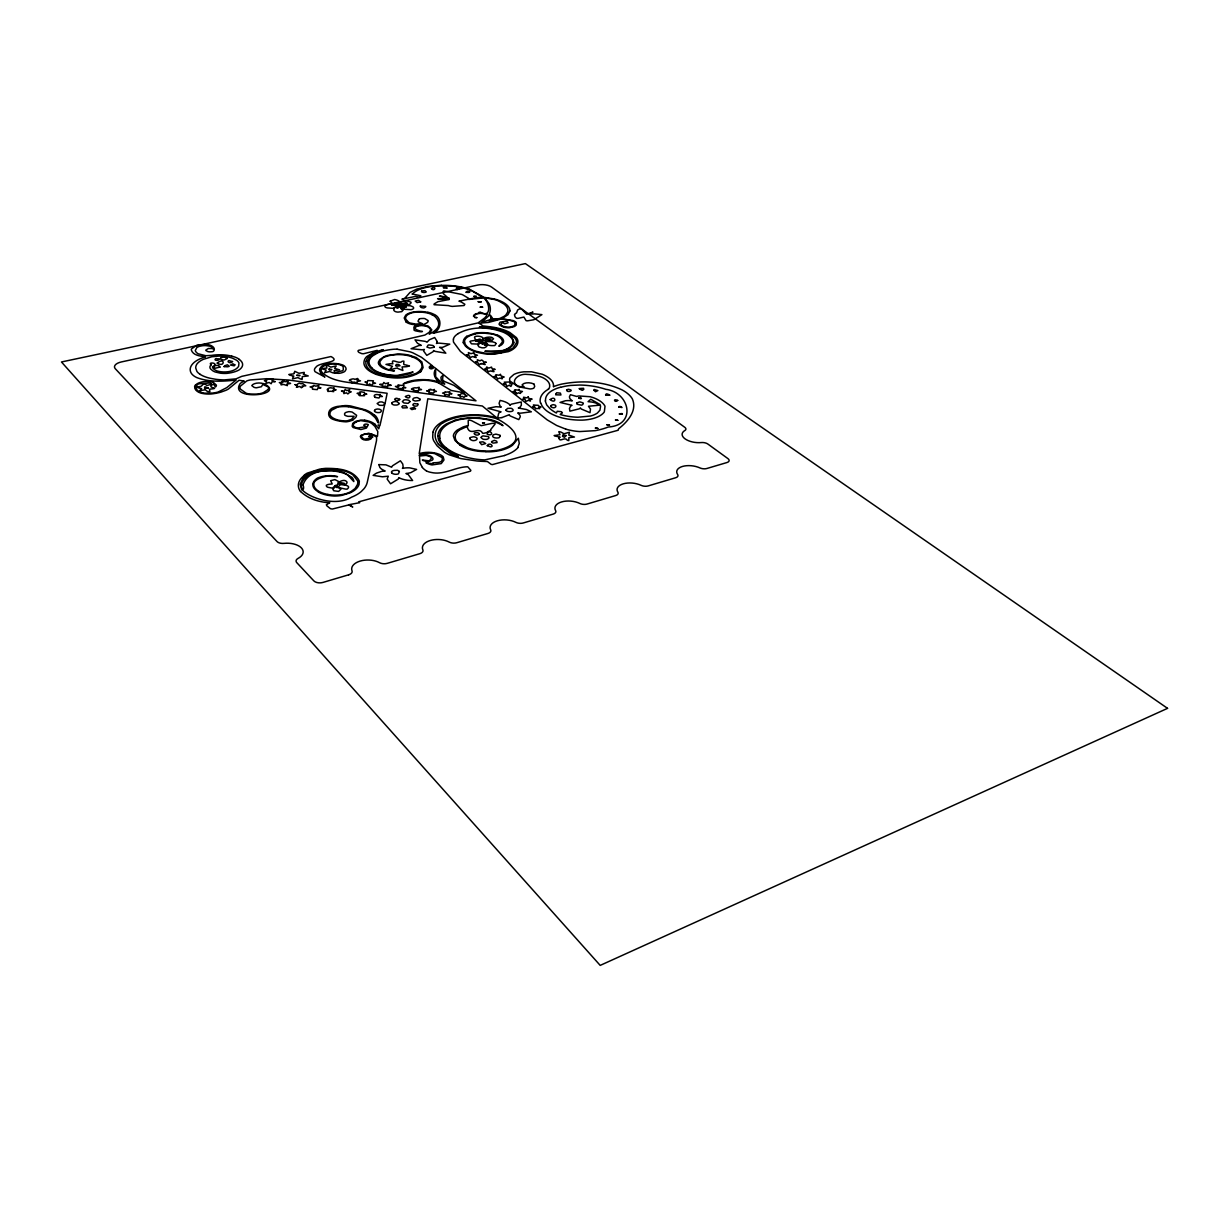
<?xml version="1.0" encoding="UTF-8"?>
<svg xmlns="http://www.w3.org/2000/svg" width="1229" height="1229" viewBox="0 0 1229 1229"><rect width="100%" height="100%" fill="white"/><g stroke="black" fill="none" stroke-linecap="round" stroke-linejoin="round"><path stroke-width="1.5" d="M329.418 413.574L331.369 410.363L337.499 407.198M509.943 310.968L507.946 314.747L501.647 318.833L513.031 320.539A9.479 4.179 3.6 0 1 514.997 321.491A7.558 3.318 3.7 0 1 516.272 322.612L516.257 324.948A11.153 4.901 3.6 0 1 513.968 326.684L509.513 327.728A7.435 3.272 3.6 0 1 506.824 327.682L506.118 327.605A7.128 3.134 3.6 0 1 503.537 327.114L499.942 325.27A11.184 4.916 3.7 0 1 499.02 324.103L500.095 322.136L505.795 321.322A5.346 2.35 3.6 0 1 507.377 321.491L508.115 322.843L504.827 323.765A3.011 1.321 3.6 0 1 503.829 323.411L502.861 322.444L500.771 324.348A2.75 1.214 3.6 0 0 501.063 324.902L501.509 325.301A5.607 2.473 3.6 0 0 503.306 326.315L505.81 326.914A8.157 3.579 3.6 0 0 511.279 326.822L513.676 325.992A6.606 2.904 3.7 0 0 514.751 325.362L514.966 321.921L509.083 320.093A19.464 8.603 3.6 0 0 500.387 319.248L488.543 322.413L478.788 323.242L481.66 324.763A5.392 2.381 3.2 0 1 482.106 325.808L491.277 326.914A34.934 15.685 3.3 0 1 509.881 332.521L516.334 337.545A28.282 12.674 3.4 0 1 517.793 340.387A33.813 15.147 3.3 0 1 510.941 350.511A34.427 15.409 3.3 0 1 508.253 351.663L493.259 354.244A22.706 10.216 3.3 0 1 485.394 353.937L479.172 352.815A27.545 12.367 3.4 0 1 465.468 346.132L463.256 342.676M513.968 342.768C511.218 328.512 490.817 328.481 479.356 327.098A31.232 14.011 3.3 0 1 506.64 332.091M432.915 432.239L432.716 437.478A54.122 26.685 3.3 0 0 433.637 440.643L437.017 445.774L444.099 451.949A34.197 16.96 3 0 0 449.307 454.838L460.829 458.586L476.99 460.998A78.564 38.207 3.2 0 0 481.507 461.305L487.437 461.536L491.047 464.285A3.426 1.721 3.4 0 0 492.522 464.577L618.172 430.242A16.899 8.204 5.8 0 1 618.832 428.614C627.42 421.824 637.467 410.809 632.397 398.979A40.342 19.096 5 0 0 622.258 389.992C603.577 381.159 581.732 380.176 561.668 384.109A43.076 20.432 4.9 0 0 553.603 386.659M393.741 309.124L393.726 309.938A6.729 2.919 2.1 0 0 395.185 311.505L395.953 311.782A4.394 1.92 2.1 0 0 398.058 312.105L401.791 311.628L404.172 308.863L401.637 309.57L399.763 306.39A15.992 6.913 2.3 0 0 402.436 308.448C405.048 309.017 401.822 305.238 400.316 306.467A2.135 0.922 2.1 0 1 399.625 306.282L397.966 306.328A9.525 4.148 2.1 0 0 393.756 309.124M368.009 360.604L369.56 357.685A34.781 15.992 2 0 1 374.108 353.783L383.417 349.681A32.338 14.856 1.9 0 0 366.196 361.188M507.638 312.151L505.841 314.947A24.396 10.585 3.3 0 1 503.89 316.467L499.435 318.634L492.276 319.125A13.627 5.961 3.2 0 0 492.368 317.942L490.417 315.377A8.511 3.718 3.3 0 0 489.019 314.67A63.232 27.376 2.5 0 0 489.157 303.778L484.748 297.833L494.242 299.461A23.95 10.37 3.3 0 1 498.744 301.028L503.905 303.978A28.605 12.398 3.2 0 1 507.623 312.151M212.525 366.78C220.36 362.57 206.533 361.864 211.327 364.767M517.824 447.402L519.268 443.469L518.346 438.231L512.539 445.236A33.291 16.392 3.2 0 1 497.991 450.935A31.017 15.286 3.2 0 1 489.419 451.811L485.931 451.765M268.168 389.47L263.221 392.742A16.469 7.681 -0.4 0 1 256.999 394.125L249.349 394.002A11.215 5.239 -0.4 0 1 245.954 393.111L240.454 389.132A13.534 6.314 -0.4 0 1 240.223 386.29L246.814 380.898A18.174 8.48 -0.4 0 1 250.255 379.945L267.031 378.686L266.908 380.099L265.479 380.299A3.503 1.628 -0.2 0 0 264.389 380.683L266.509 381.558L265.956 383.356L269.166 382.449L271.194 383.755L271.993 381.896L275.296 381.666L271.916 380.452L273.314 379.331L267.83 378.762L288.6 380.053L387.135 393.28L385.092 403.511L382.434 402.067A2.719 1.306 1.5 0 0 381.405 401.929L380.268 401.96A1.905 0.906 1.5 0 0 379.392 402.083L377.119 403.527L379.392 405.309L382.91 405.37L384.846 404.064L379.915 425.68L378.01 425.05L379.408 426.355L378.762 428.813L374.937 424.128M458.939 430.242L467.481 426.34A16.653 8.142 3.2 0 0 467.512 427.846C470.338 436.372 479.126 426.11 482.567 433.222A2.12 1.045 3.2 0 0 483.642 433.315L487.56 432.424L487.16 434.221C493.536 436.679 492.752 430.58 487.452 431.932L490.955 430.181A7.389 3.626 3.5 0 1 490.939 429.259L494.995 424.189A8.127 3.948 3.3 0 0 495.072 423.498A11 5.377 3.4 0 0 492.138 423.36L481.2 425.68L471.49 420.61A9.371 4.563 2.9 0 0 469.048 420.103A4.977 2.427 3 0 0 468.203 420.625L468.295 425.618A22.368 11.03 3.1 0 0 463.195 426.939L457.326 430.012A29.235 14.441 3.2 0 0 453.854 433.96A21.077 10.385 3 0 0 453.378 436.095L454.899 440.351L459.83 444.944M352.892 419.888L355.688 417.476A17.283 8.326 0.8 0 0 356.579 415.279L352.231 412.114A5.438 2.627 1 0 0 350.511 411.776L350.096 411.715A3.764 1.813 1 0 0 348.468 411.7L346.04 412.36A6.176 2.98 1 0 0 344.596 413.558L344.627 414.895A3.564 1.721 0.9 0 0 345.503 415.556L346.209 415.832A5.792 2.796 1 0 0 348.022 416.354L354.106 416.278L351.494 419.35L347.239 420.825A15.163 7.313 0.9 0 1 329.71 413.574M458.233 333.535C472.013 325.915 489.28 326.853 503.613 332.352A29.435 13.196 3.3 0 1 511.832 338.559L512.263 339.25A27.545 12.351 3.3 0 1 512.846 340.648M419.304 319.002L418.06 320.969A9.648 4.24 2.5 0 0 418.444 321.921L422.254 323.596L415.725 324.072L409.795 322.966A5.684 2.504 2.3 0 1 408.612 322.275L405.8 319.248A16.146 7.082 2.4 0 1 407.629 314.732L410.686 313.18A12.244 5.362 2.3 0 1 414.204 312.366L416.523 312.151A17.913 7.866 2.4 0 1 422.53 312.258A15.071 6.606 2.4 0 1 432.04 314.67M466.713 336.347L474.947 333.243A21.185 9.509 3.3 0 1 497.438 335.271M504.627 455.544L484.764 459.892A40.757 20.14 3.2 0 1 474.486 458.939L468.556 457.787A46.948 23.136 3.2 0 1 446.388 448.001M454.991 420.257L446.511 423.928A41.648 20.555 3.1 0 0 437.847 435.942M412.867 372.064L397.704 375.367A15.839 7.313 1.9 0 1 392.85 375.306A25.087 11.522 1.9 0 1 372.11 368.316M501.97 417.568L509.313 414.68A8.649 4.163 3.8 0 0 510.143 415.924L518.792 419.611L520.282 416.785A14.287 6.898 3.6 0 0 519.744 414.956L517.747 412.898A10.877 5.208 3.8 0 0 520.481 413.19L531.358 411.807L526.442 409.518L518.3 407.997A8.234 3.933 3.7 0 0 520.005 407.122L521.342 405.278L521.28 401.991L511.479 404.141A10.754 5.146 3.8 0 0 510.112 405.186M327.098 475.746L323.181 476.314A21.047 10.831 0.3 0 0 318.465 477.682L317.42 478.112A20.232 10.4 0.4 0 0 318.695 492.015M441.411 285.251L427.753 286.449L416.8 289.076L410.025 292.41L404.787 298.294L401.929 299.215L415.479 296.389L419.596 297.203L420.84 295.743L412.114 293.992M397.09 349.205L410.071 351.832A37.423 17.221 1.8 0 1 412.898 352.846L421.547 357.332L432.547 365.873C426.202 365.366 430.196 371.726 434.267 367.271L476.007 400.823L367.917 385.368L369.56 383.94L371.957 385.46L372.602 383.817L375.552 383.202L372.664 382.296L373.462 380.806L367.778 380.544L367.241 382.096L364.982 381.958L367.256 383.325L366.703 385.322C352.016 381.82 334.826 383.264 322.628 373.017A18.527 8.557 1 0 1 321.122 368.485M348.253 406.691L361.357 409.318A29.573 14.349 0.9 0 1 370.405 413.436L374.753 417.245A39.62 19.265 0.7 0 1 376.842 420.579C380.652 428.107 377.841 415.663 373.923 414.849M205.166 356.809C200.25 356.057 192.892 355.504 191.278 349.819A11.522 5.162 -0.9 0 1 191.478 348.944L196.778 345.272L206.057 344.35A9.433 4.209 -0.9 0 1 210.62 345.38A12.444 5.577 -0.9 0 1 214.092 350.388L213.447 351.248A3.334 1.49 -0.8 0 1 212.171 351.709L209.79 351.863A5.484 2.458 -0.8 0 1 207.839 351.586L205.919 350.557A2.796 1.26 -0.8 0 1 205.873 350.05L208.346 348.498L212.049 348.544A7.497 3.364 -0.9 0 1 213.37 348.852L210.758 346.517A7.958 3.564 -0.9 0 0 209.329 346.071L205.965 345.626A10.124 4.532 -0.9 0 0 202.416 345.748L199.958 346.209A7.82 3.503 -0.9 0 0 197.9 346.977A7.958 3.564 -0.9 0 0 196.809 347.577L195.288 350.526A12.828 5.746 -0.9 0 0 196.056 352.016L196.748 352.692A8.634 3.871 -0.9 0 0 198.084 353.768L205.842 355.719L211.496 355.396A24.887 11.338 -0.8 0 1 231.651 356.118M492.875 334.088L483.658 333.09A22.767 10.231 3.3 0 0 474.717 333.919M231.697 356.087L235.246 357.193A20.248 9.217 -0.8 0 1 239.471 359.467M263.682 383.571C288.216 395.323 228.056 401.407 240.208 383.54A20.156 9.417 -0.4 0 1 244.248 381.082L239.04 380.253L228.486 388.963A25.486 11.783 -1.1 0 1 225.952 390.3L220.959 392.112A31.708 14.625 -1.1 0 1 211.618 393.941A15.823 7.359 -1.1 0 1 203.323 393.618C199.574 393.172 194.059 390.807 194.643 386.275A11.276 5.239 -1.2 0 1 195.534 384.907M565.693 429.09L556.66 425.48L547.182 419.872L460.46 351.479L453.578 342.23A30.863 13.857 3.3 0 1 453.516 339.081M375.567 374.184C390.115 379.039 407.613 380.299 420.963 371.573L418.92 371.342A19.556 9.018 2 0 1 416.001 373.432L405.969 376.535A34.581 15.854 1.8 0 1 402.067 377.088A28.759 13.227 1.9 0 1 376.351 373.309M469.57 289.368L484.057 297.326L494.381 298.97A27.96 12.136 3.3 0 1 509.881 310.968M497.269 418.859C517.993 430.058 525.182 442.886 499.327 449.875A19.679 9.74 3.3 0 1 495.318 450.49A31.708 15.608 3.2 0 1 467.419 447.832L458.11 442.839M213.354 382.373L216.365 385.123A7.174 3.318 -1.1 0 1 216.027 386.382L215.444 387.012L213.585 384.093C204.275 388.364 222.956 387.842 209.483 389.194L209.929 391.605L207.547 391.513L205.32 389.823L199.789 390.561L201.633 388.61A20.785 9.586 -1 0 1 196.394 387.135A13.181 6.145 -1.2 0 1 200.65 386.49C202.77 385.706 203.307 381.789 206.918 385.491L211.695 384.216L210.927 383.632A5.3 2.458 -1.1 0 0 209.207 383.002L198.53 383.847A13.411 6.237 -1.1 0 0 201.018 392.312M431.978 314.701C436.787 316.575 440.95 323.35 437.386 327.974A54.829 24.042 1.9 0 1 433.054 332.03L429.259 334.257L431.794 329.787L428.23 326.084A11.983 5.315 2.4 0 0 414.926 326.223M426.417 470.891L426.985 471.168A11.829 6.007 2.3 0 0 431.364 472.474C444.053 475.408 455.636 466.743 467.727 466.79L470.845 470.308A3.871 1.966 2.9 0 1 470.292 471.229L358.668 501.847L359.698 502.676L349.021 504.704L352.769 506.993L348.698 504.935L332.506 509.006A4.624 2.427 0.3 0 1 330.386 508.652L326.868 505.841A16.883 8.833 0.5 0 1 326.376 504.689L329.802 502.769C319.294 502.246 308.387 498.974 300.675 491.539M506.763 332.03L514.705 337.806A24.396 10.938 3.4 0 1 516.441 342.86L512.723 348.421L500.142 353.076A17.667 7.958 3.4 0 1 497.745 353.307A26.377 11.829 3.4 0 1 485.255 353.23L476.099 351.279A24.288 10.907 3.3 0 1 468.725 347.838L467.942 347.254A21.461 9.648 3.3 0 1 464.7 342.184M438.845 383.11L451.289 390.484L464.408 392.819L453.839 385.338L444.56 381.512A8.68 4.04 2.7 0 1 443.577 380.729A7.42 3.457 2.7 0 1 442.532 379.776L443.008 375.506L442.256 375.966A9.678 4.517 2.7 0 0 440.934 377.487L441.257 380.237L444.775 384.016A8.495 3.964 2.7 0 1 441.718 383.125L435.619 376.735L435.65 369.253A31.416 14.594 3 0 0 434.329 374.799L434.743 376.427A36.855 17.114 3 0 0 438.861 381.958L434.421 380.79A27.96 13.227 2.3 0 0 411.654 380.76L407.506 381.881A23.028 10.877 2.2 0 0 403.25 383.894L413.62 381.113L422.822 380.268A21.799 10.293 2.3 0 1 438.891 383.079M392.22 473.303L392.619 473.564A4.24 2.166 1.6 0 0 398.38 473.872L399.348 471.644M354.152 426.647L355.181 427.231A6.498 3.165 1.1 0 0 357.639 427.984L366.411 426.678L363.676 425.219L364.844 424.251A3.38 1.644 1.2 0 1 366.319 424.113L367.701 424.343A1.813 0.876 1.2 0 1 368.331 424.712L366.396 428.107L360.896 429.551L353.261 427.569A8.618 4.209 1.1 0 1 352.17 426.14L352.677 423.606A12.121 5.915 1.2 0 1 356.149 421.209L360.834 420.149A8.618 4.194 1.1 0 1 364.675 420.272M446.357 448.001L444.268 446.173A40.234 19.864 3.1 0 1 439.552 438.277M438.338 444.422L450.275 453.455A32.922 16.315 3 0 0 458.233 456.451L445.543 448.831A44.613 22.014 3.2 0 1 438 435.942M422.361 467.466L419.857 462.749L419.519 456.005L426.217 455.391L430.841 456.942A3.795 1.905 2.2 0 1 431.533 457.802L430.089 460.138A11 5.53 2.1 0 1 428.86 460.844L422.361 459.969A4.455 2.243 2.2 0 0 423.083 460.522L427.892 461.766L432.27 460.138A5.208 2.627 2.2 0 0 432.854 459.554A7.051 3.549 2.2 0 0 431.825 456.958L431.348 456.558A8.849 4.455 2.1 0 0 429.413 455.575L427.846 455.099A7.282 3.672 2.1 0 0 424.374 454.715L419.135 455.375A9.801 4.931 2.2 0 1 421.409 454.069L429.612 452.994A15.547 7.85 2.2 0 1 434.912 453.701L442.087 457.603A7.512 3.779 2.3 0 1 442.286 458.816C442.793 464.915 430.012 461.198 432.977 463.886L425.925 462.703A12.736 6.422 2.3 0 0 432.009 464.931L441.242 463.61L443.976 459.953L443.239 456.927A13.411 6.76 2.2 0 0 439.475 454.392L436.572 453.378A17.006 8.572 2.2 0 0 422.991 452.733L421.393 453.055A14.471 7.297 2.2 0 0 419.197 453.716L427.8 398.795L482.352 406L496.624 417.722A44.413 21.892 3.1 0 0 468.479 414.926A46.763 23.074 3.1 0 0 438.2 424.573A41.755 20.57 3 0 0 432.977 432.239M406.077 321.921L404.203 317.988L405.754 315.085A16.945 7.435 2.4 0 1 427.784 312.396M533.893 383.863L534.707 386.367L533.924 387.98A4.547 2.135 4 0 1 532.725 388.548L532.065 388.717A8.05 3.764 4 0 1 530.052 388.963L518.023 386.674L509.927 381.021A16.315 7.604 3.9 0 1 509.989 377.887L513.876 374.446A21.799 10.17 4 0 1 523.846 371.819L531.496 371.803L542.281 374.261A28.359 13.258 3.9 0 1 553.373 386.643M378.501 363.538L378.424 363.154A15.055 6.913 1.9 0 1 378.471 361.987L379.792 359.621L383.571 357.024A17.805 8.173 1.9 0 1 387.212 355.488L397.689 354.013A24.411 11.23 1.9 0 1 408.904 355.089L416.232 357.516L421.87 361.91L423.099 367.548L420.963 371.465L420.026 370.298A23.505 10.815 1.9 0 0 411.884 356.794M545.184 400.9L546.705 404.925L550.131 408.781A40.434 19.142 4.9 0 0 556.353 412.99L557.244 411.285L561.008 411.638A1.613 0.768 4.5 0 1 561.684 411.961C564.403 413.374 558.012 414.403 560.992 414.741A33.69 15.962 4.7 0 0 577.876 417.23L590.473 416.032A22.352 10.646 4.8 0 0 595.865 413.958A19.357 9.217 4.8 0 0 597.432 413.005L599.936 410.209L600.551 406.43A30.187 14.379 4.7 0 0 600.013 404.495L590.796 399.256L588.077 401.653L591.21 401.975A15.009 7.159 5 0 1 596.111 403.143L599.061 405.217L588.461 406.261L590.488 409.042L590.012 412.667L581.332 409.042A8.019 3.81 5 0 1 580.411 407.828A10.339 4.916 4.7 0 1 579.151 408.858L569.887 411.162L569.457 408.381L570.609 406.2A8.757 4.179 4.8 0 1 572.038 405.324L560.04 402.421L565.432 400.746A12.981 6.191 4.7 0 1 571.408 400.777L572.268 400.884L570.21 398.995A13.15 6.206 4.8 0 1 569.503 396.568L570.456 394.724L576.647 396.445A9.709 4.593 4.8 0 1 579.013 395.953L590.12 396.721A23.305 11.092 4.8 0 1 597.601 399.563L599.644 400.746A27.299 13.012 4.8 0 1 605.006 406.231L604.33 411.915A30.049 14.302 4.7 0 1 582.193 420.134A40.373 19.126 4.7 0 1 561.96 417.891A35.318 16.776 4.7 0 1 540.944 403.143M392.22 473.303A4.133 2.105 1.6 0 1 391.513 471.875L391.698 471.521A4.148 2.12 1.6 0 1 393.833 470.492L394.448 470.4A4.148 2.12 1.6 0 1 396.214 470.4M396.936 470.215A4.133 2.105 1.6 0 1 399.41 471.414M461.121 416.692A40.065 19.725 3.1 0 1 497.253 418.874M442.901 422.884A48.269 23.843 3.2 0 1 461.013 416.585M438.645 444.376A48.208 23.766 3.2 0 1 442.717 422.807M455.007 420.272A39.251 19.357 3.1 0 1 478.895 417.921L490.294 419.581A31.785 15.624 3.1 0 1 494.811 420.886L498.406 422.469A21.984 10.769 3.2 0 1 502.999 425.68C489.695 417.906 473.518 416.723 458.663 419.811A40.004 19.741 3.1 0 0 440.028 438.261M518.085 447.464A39.405 19.449 3.2 0 1 504.504 455.452M485.885 451.596A28.559 14.087 3.2 0 1 459.707 444.99M457.971 442.87A26.132 12.905 3.2 0 1 459.17 430.319M510.25 405.155A15.962 7.651 3.4 0 0 500.095 400.424L499.082 403.296L499.973 405.862A10.984 5.239 3.7 0 0 501.294 407.076L495.994 406.722L487.944 408.274L501.079 411.853A8.296 4.01 3.6 0 0 498.744 413.052L497.591 418.044A20.463 9.817 3.4 0 0 501.97 417.568M352.877 419.872A12.244 5.915 0.9 0 1 346.056 421.839A24.365 11.706 1 0 1 332.982 419.335C326.653 417.199 327.605 409.641 333.336 407.629A21.738 10.493 0.9 0 1 337.253 406.461L344.98 405.57A17.298 8.326 0.9 0 1 350.741 405.985L365.597 409.902A30.833 14.978 0.9 0 1 373.985 414.834M337.468 407.168A20.248 9.771 0.9 0 1 348.237 406.722M378.593 363.538A17.421 8.004 1.9 0 0 388.656 370.098A14.702 6.76 1.9 0 0 394.448 370.866L389.316 369.868L397.428 367.947A6.329 2.919 2 0 0 398.042 368.577L402.866 370.497L402.052 366.933L405.954 366.734A12.536 5.746 2 0 0 409.457 365.981C402.697 363.538 403.604 366.365 403.911 361.126A6.114 2.811 2 0 0 402.129 361.28C399.225 364.982 390.207 356.902 392.881 363.83A8.618 3.979 1.8 0 0 390.161 363.753L385.967 364.414L392.45 366.303L389.485 369.821A14.195 6.529 1.9 0 1 386.659 369.007L381.482 365.827A19.034 8.741 1.9 0 1 379.976 361.464L382.803 357.946A14.057 6.452 1.9 0 1 385.768 356.61A21.538 9.909 1.9 0 1 412.022 356.717M441.472 285.405A37.961 16.346 2.8 0 1 469.693 289.291M412.437 294.054A33.122 14.241 2.7 0 1 432.285 286.388M432.547 286.664A39.251 16.929 2.8 0 1 462.872 287.724M462.734 287.863A34.458 14.825 2.8 0 1 471.813 290.751L482.874 297.372A24.15 10.462 3.3 0 0 475.224 297.879L458.924 301.136A13.427 5.807 2.8 0 1 461.582 302.165L464.854 304.285L464.07 305.529L452.257 306.405A9.34 4.025 2.9 0 1 448.401 305.56L434.098 304.715A6.514 2.811 2.7 0 1 434.19 303.901L437.954 301.658L449.276 299.477L447.494 298.985A11.537 4.931 2.7 0 1 437.57 298.708L437.816 298.662A2.566 1.106 2.7 0 1 438.983 298.616L449.138 298.478L448.8 297.679L445.589 298.109A2.888 1.244 2.7 0 0 444.944 297.495L439.414 296.097A4.931 2.12 2.7 0 1 440.904 296.128L447.479 297.357L443.577 293.885L443.101 291.672A6.852 2.919 2.8 0 1 443.838 290.874L461.674 294.407A4.547 1.951 3 0 1 462.626 294.776L468.51 298.263A6.606 2.842 3 0 1 468.725 299.477L483.443 297.925C489.649 301.382 491.877 318.203 481.353 312.658A4.102 1.782 3.3 0 1 480.37 312.089L478.88 312.366L479.202 313.226A7.62 3.334 3.3 0 0 473.503 316.345L476.376 313.871L480.6 313.334A12.259 5.315 3.3 0 0 483.611 313.625L487.222 314.317A51.48 22.322 2.6 0 1 484.825 317.835L478.112 322.889L433.1 333.243C441.779 329.925 442.517 317.297 433.376 314.071A14.902 6.529 2.4 0 0 427.922 312.258M406 321.937A10.708 4.701 2.3 0 0 413.297 324.533A12.966 5.699 2.3 0 0 418.49 324.809A12.398 5.454 2.3 0 0 420.518 324.656A7.666 3.364 2.4 0 0 425.157 323.888L427.462 322.428A10.815 4.747 2.3 0 0 428.153 320.6L424.927 318.649A3.241 1.429 2.4 0 0 423.559 318.449L420.932 318.541A3.948 1.736 2.4 0 0 419.304 319.002M414.88 326.192A7.789 3.441 2.4 0 0 413.881 327.129L414.096 330.232A10.8 4.778 2.4 0 0 415.602 330.878L420.21 331.753A4.025 1.782 2.3 0 0 422.284 331.477C424.282 331.907 410.087 329.464 417.015 326.284A7.85 3.487 2.4 0 1 429.643 328.22M429.781 328.189A10.062 4.47 2.3 0 1 430.488 330.109L429.136 332.398L424.835 335.087L358.515 350.342A4.901 2.212 1.4 0 0 357.977 351.079L358.069 351.356A7.62 3.457 1.5 0 0 358.976 352.431L361.618 353.568A3.856 1.751 1.4 0 0 363.707 353.706L377.18 350.357L366.718 356.564A30.187 13.857 1.9 0 0 364.122 361.234A30.141 13.842 1.9 0 0 375.659 374.123M376.028 373.462A29.773 13.673 1.9 0 1 366.073 361.172M368.408 365.182A27.99 12.858 1.9 0 1 368.039 360.604M368.7 365.167A26.393 12.121 1.9 0 0 391.559 375.536A22.014 10.139 1.9 0 0 412.775 372.034M372.31 368.27A27.837 12.782 1.9 0 1 372.894 355.734L377.641 352.938A32.814 15.086 2 0 1 392.466 349.374A13.427 6.114 1.9 0 1 397.09 349.205M321.199 368.5A10.477 4.824 0.9 0 1 322.413 366.795L325.393 365.228A13.519 6.237 0.9 0 1 333.213 363.953L337.007 364.199A10.462 4.824 0.9 0 1 340.464 365.044A7.082 3.257 1 0 1 343.121 366.58L343.337 369.668A15.163 6.975 0.8 0 1 342.522 370.759L334.687 372.556L334.073 370.605L339.557 369.821L334.641 368.393L336.208 365.935L330.77 367.148L327.728 365.428L326.376 366.257L326.914 368.055L321.383 368.654L326.207 370.113L324.548 372.694L329.695 371.481L332.199 372.602A9.801 4.517 1 0 0 334.565 373.14L338.835 373.324A7.144 3.303 1 0 0 341.969 372.694A8.234 3.795 1 0 0 344.965 371.235L346.01 369.545A13.227 6.099 0.9 0 0 345.103 366.734A12.72 5.868 0.9 0 0 344.151 365.796L343.552 365.382A14.21 6.56 0.9 0 0 334.18 363.446A13.273 6.13 0.9 0 0 326.422 364.183A10.938 5.039 0.9 0 0 321.645 366.242L319.817 368.669A18.358 8.48 1 0 0 319.709 370.759L320.984 373.539L324.902 377.042L315.085 371.711A12.121 5.592 0.8 0 1 314.578 369.115A13.212 6.099 0.8 0 1 315.868 367.271C318.695 362.171 342.445 362.586 330.985 356.548L243.004 376.089A6.099 2.827 -0.5 0 0 241.698 376.381L236.06 378.855L224.2 379.915A35.318 16.069 -0.7 0 1 215.597 379.254L210.727 378.394A27.837 12.705 -0.8 0 1 200.173 374.399M200.235 374.369A22.137 10.109 -0.8 0 1 196.886 371.358L195.718 367.993A28.697 13.104 -0.7 0 1 196.993 363.938A26.562 12.136 -0.8 0 1 203.307 359.344L211.864 356.748L219.008 356.087A21.692 9.878 -0.8 0 1 232.511 358.192L236.629 360.266A17.052 7.758 -0.8 0 1 238.38 361.987A14.687 6.683 -0.7 0 1 238.964 363.031L238.626 366.242A19.003 8.649 -0.8 0 1 235.599 369.222L234.078 370.052A13.196 6.022 -0.7 0 1 217.072 370.943A13.12 5.991 -0.7 0 1 212.417 366.78M211.234 364.752A11 5.024 -0.8 0 0 211.895 370.052A12.09 5.515 -0.8 0 0 215.305 372.018L220.252 373.155A16.899 7.697 -0.7 0 0 225.813 373.416L226.935 373.37A21.938 9.97 -0.7 0 0 238.825 370.098A20.801 9.463 -0.8 0 0 239.302 359.513M205.289 356.886A32.292 14.763 -0.8 0 0 190.541 371.634A24.042 10.984 -0.9 0 0 196.732 377.58C209.191 382.357 223.063 381.42 236.091 380.068L226.735 387.657L218.178 391.99A19.772 9.156 -1.1 0 1 212.924 393.05L205.043 393.188A12.121 5.638 -1.1 0 1 200.941 392.343M195.703 384.938A11.537 5.362 -1.1 0 1 213.216 382.465M263.467 383.694A7.328 3.426 -0.3 0 0 251.791 385.629L254.004 387.304A5.285 2.458 -0.4 0 0 256.354 387.811L261.424 386.72L262.714 384.447L268.045 386.858A6.022 2.811 -0.3 0 1 268.552 387.657A11.015 5.146 -0.4 0 1 268.168 389.47M364.736 420.164A17.298 8.449 1.1 0 1 374.83 424.143M353.937 426.693A8.495 4.133 1.1 0 1 355.888 422.192M355.78 422.131A10.907 5.315 1.2 0 1 358.085 421.194A9.986 4.87 1.2 0 1 360.834 420.625L368.854 421.962A17.329 8.48 1.1 0 1 371.696 423.437L374.906 426.371L377.81 431.579L377.503 436.218L368.669 433.207L361.188 435.22A5.53 2.719 1.2 0 0 360.604 436.034A4.01 1.982 1.1 0 0 360.374 436.679C361.556 440.535 367.333 440.904 370.451 439.168A6.575 3.241 1.1 0 0 371.696 437.708L364.69 439.183A8.864 4.363 1.2 0 1 363.185 438.553L361.28 436.326A4.056 1.997 1.1 0 1 361.725 435.588L363.2 434.59A5.546 2.735 1.2 0 1 364.905 434.021L370.359 434.006A10.646 5.254 1.2 0 1 372.356 434.452L376.642 437.186L376.504 440.689L367.194 482.551A46.072 23.551 0.2 0 1 364.03 488.712L361.218 491.569A38.944 19.956 0.3 0 1 351.571 497.177C336.408 506.594 311.229 498.728 302.657 490.386A4.133 2.12 -0.2 0 1 301.673 489.864L300.153 484.272L302.902 478.388A41.003 21.123 0.5 0 1 305.575 475.7L313.687 471.537L321.307 469.632A19.925 10.185 0.3 0 1 324.149 469.34M324.226 469.509A28.067 14.41 0.3 0 1 352.815 474.763L357.7 480.969A30.664 15.716 0.3 0 1 357.47 484.503L355.043 488.558L351.11 491.462A21.369 10.984 0.4 0 1 327.897 494.473M327.913 494.427A20.494 10.539 0.4 0 1 313.764 483.949M313.426 483.934A17.221 8.849 0.3 0 1 320.569 477.958A19.741 10.155 0.4 0 1 325.378 476.514A18.881 9.724 0.3 0 1 328.051 476.115L337.529 476.668A15.009 7.697 0.3 0 0 327.114 475.792M318.419 492.153A25.072 12.874 0.4 0 0 334.242 496.04A22.245 11.43 0.4 0 0 342.215 495.302L350.111 492.844A28.467 14.594 0.3 0 0 359.022 484.595L359.344 481.2A39.267 20.186 0.1 0 0 358.207 479.003C350.956 468.971 336.961 468.341 325.7 468.357A39.051 20.14 0.3 0 0 319.463 469.186L307.235 473.134A24.411 12.505 0.2 0 0 304.254 475.116M300.46 491.569A34.888 17.943 0.4 0 1 304.546 475.224M426.402 470.891A25.947 13.12 2.5 0 1 422.377 467.466M533.693 383.955A6.928 3.241 4 0 0 522.54 384.447L522.325 384.6A2.904 1.367 3.9 0 0 522.171 385.138L524.384 387.196C506.532 386.106 515.965 372.894 527.072 374.415A23.643 11.076 3.9 0 1 538.394 376.166C543.74 377.195 552.205 382.158 549.071 388.594A5.469 2.566 4.2 0 1 548.226 389.132M540.483 403.143A41.202 19.556 4.8 0 1 548.426 389.209M545.599 400.915A34.673 16.438 4.8 0 1 560.685 387.196M560.839 387.304A36.148 17.145 4.8 0 1 570.517 385.445L579.366 385.03A43.537 20.709 4.9 0 1 605.851 389.332C630.047 392.389 636.791 425.418 608.201 427.016A53.108 25.302 4.7 0 1 595.189 430.657L579.75 431.563A28.083 13.519 4.8 0 1 572.361 430.657A29.081 13.995 4.8 0 1 565.693 429.09M453.393 339.066A25.963 11.645 3.2 0 1 458.325 333.566M512.693 340.648A25.425 11.399 3.3 0 1 502.354 350.603L484.871 351.279L495.118 352.108A25.701 11.522 3.3 0 0 513.676 342.753M464.47 342.169A20.816 9.356 3.3 0 1 474.947 334.119M492.798 334.15A17.513 7.85 3.3 0 1 502.323 342.138L498.836 346.255A14.287 6.406 3.4 0 0 501.939 344.519L503.107 343.121A17.544 7.866 3.3 0 0 500.034 336.377A15.224 6.821 3.3 0 0 497.684 335.148M463.287 342.676A26.47 11.891 3.4 0 1 466.682 336.331M303.041 484.81C304.654 488.896 302.564 492.122 301.412 486.623A33.352 17.16 0.4 0 1 307.527 476.038L311.505 473.779A24.442 12.536 0.3 0 1 320.892 471.091L331.907 470.4A26.808 13.78 0.3 0 1 343.721 472.597L351.924 477.313A19.464 9.97 0.4 0 1 353.783 481.568L348.037 475.362A15.362 7.866 0.4 0 0 346.501 474.302C333.028 468.387 308.571 468.341 303.041 484.81M618.694 407.029L622.043 407.506L620.123 406.446A2.059 0.968 5.5 0 0 619.293 406.569L618.694 407.029M234.831 364.859L234.217 365.827L230.484 365.074L232.865 363.784L234.831 364.859M378.87 464.577L379.869 467.435A16.469 8.342 1.6 0 0 381.758 469.232L385.184 471.06A11.276 5.761 1.4 0 0 381.543 471.414L376.719 473.042A16.868 8.649 1.4 0 0 375.291 473.902L373.14 475.377L382.419 476.791L388.303 476.191L387.15 479.095L390.561 483.78L398.273 479.049A10.001 5.116 1.4 0 0 398.703 477.605A17.467 8.895 1.8 0 0 412.606 480.508L408.212 474.517A10.324 5.285 1.6 0 0 405.923 473.518A17.498 8.864 1.7 0 0 410.855 472.612L416.616 469.417L409.825 467.88A15.409 7.881 1.8 0 0 405.048 467.972L402.421 468.372A12.889 6.529 1.5 0 0 403.127 466.943L402.774 464.055L400.408 460.798L392.543 465.76A17.928 9.11 1.8 0 0 391.652 467.22L385.967 464.854L378.87 464.577M491.539 441.733L492.445 442.793A1.598 0.799 3.4 0 0 493.321 443.07L497.069 442.609L496.685 441.165L494.365 440.351L491.6 441.58M419.919 399.056L419.842 400.393L415.725 401.023A2.735 1.306 2.1 0 1 414.603 400.823L413.328 400.285A2.658 1.26 2.1 0 1 412.775 399.702L413.159 398.626A4.808 2.289 2.1 0 1 414.48 397.904L416.6 397.582A2.596 1.244 2.1 0 1 417.568 397.704L419.919 399.056M464.685 394.309L464.685 394.463A2.32 1.091 3 0 0 464.9 394.862L467.128 395.922L466.083 395.984A2.473 1.183 3 0 0 465.315 396.184L463.947 397.474L462.688 396.445L460.138 397.013L460.66 396.091L457.941 394.908L460.26 395.001L461.321 393.403L464.731 394.14M484.518 422.93L482.567 422.899L484.518 422.93M550.193 399.563C556.414 404.817 556.276 394.739 550.193 399.563M333.213 489.265L333.259 489.864A5.699 2.95 0.5 0 0 333.766 490.755L338.651 491.416L341.032 489.065L338.497 487.56L345.41 489.065A10.247 5.269 0.6 0 0 347.162 489.142C352.231 485.332 342.722 484.549 340.356 484.687L338.589 486.53L335.287 485.547L336.516 485.225A3.626 1.859 0.4 0 0 337.622 484.564L338.405 481.384L334.902 479.602L330.632 480.693L332.214 483.934C331.031 484.103 324.717 484.272 326.53 486.423A5.653 2.904 0.3 0 0 327.851 487.283L332.352 488.143L335.148 485.885L337.299 487.667L335.087 486.407L333.213 489.265M434.114 346.993L434.114 347.239A44.014 19.526 2.2 0 1 429.873 348.053L426.924 347.085L427.969 345.272A4.133 1.859 2.5 0 1 428.844 344.888L432.838 345.472A4.624 2.089 2.4 0 1 433.76 346.163L434.114 346.993M491.124 317.558L490.402 319.663L481.66 322.228L489.465 315.177A8.388 3.672 3.3 0 1 490.494 316.053L491.124 317.558M576.831 402.851L577.015 404.233L581.378 405.155A4.747 2.258 4.8 0 0 582.715 404.602L583.345 403.404A2.857 1.352 4.8 0 0 582.823 402.774L579.781 401.898L576.831 402.851M431.44 288.692C434.667 292.21 437.247 285.174 431.471 288.554M550.792 406.077L551.022 406.784A2.335 1.106 4.4 0 0 551.821 407.291C554.863 409.272 558.488 405.109 553.403 404.679A3.457 1.644 4.4 0 0 552.359 404.863L551.575 405.186A3.871 1.843 4.4 0 0 550.884 405.831L550.792 406.077M480.324 339.388L478.419 339.557L480.324 339.388M473.779 352.861L473.887 353.491A4.04 1.828 3.2 0 0 474.578 354.213L477.466 355.258L474.532 356.026L476.161 357.593L472.335 356.533L470.338 357.747L469.493 355.949L466.16 355.15L468.771 354.474L468.387 352.585L470.999 353.691L473.779 352.861M232.542 361.556L230.499 362.663A1.782 0.814 -0.6 0 1 229.439 362.586L228.41 362.063A3.211 1.459 -0.6 0 1 228.133 361.418L228.195 361.188A2.934 1.337 -0.6 0 1 228.917 360.543L232.542 361.556M566.63 389.946C566.646 393.28 574.988 390.346 569.135 389.439A2.688 1.26 4.6 0 0 568.197 389.286L566.63 389.946M333.858 387.888L333.812 389.117L336.162 389.839L332.721 390.376L333.75 391.621A8.803 4.133 0.8 0 1 331.108 391.221L327.805 391.452L328.373 389.624L327.191 389.9C326.853 389.071 329.879 386.935 332.183 388.072A3.641 1.705 0.8 0 0 333.52 387.949L333.858 387.888M437.263 341.616L437.155 342.353A9.233 4.148 2.4 0 1 436.433 343.459A9.371 4.24 2.6 0 1 438.876 343.106L449.799 344.151L442.932 347.223A7.159 3.226 2.6 0 1 440.013 347.392L439.552 347.377A12.474 5.653 2.5 0 1 441.534 348.268L445.835 353.184L435.343 351.402A10.354 4.686 2.6 0 1 433.499 350.511A8.588 3.887 2.4 0 1 433.176 351.648L426.801 355.381L423.559 350.941A10.662 4.839 2.5 0 1 424.343 349.435A8.726 3.933 2.3 0 1 421.916 349.789L411.054 348.713L418.782 345.579A9.34 4.225 2.3 0 1 421.27 345.395L417.445 343.214L415.018 339.849L425.219 341.355A9.033 4.071 2.3 0 1 426.985 342.215L429.428 339.742L434.697 337.529L437.263 341.616M459.078 288.661L459.062 288.784A2.274 0.968 2.9 0 1 458.816 289.153C454.653 291.073 456.251 285.758 459.078 288.661M391.79 305.222L394.862 305.391A6.575 2.842 2 0 1 397.72 305.975L392.85 308.31L387.335 307.911A4.747 2.059 2 0 1 386.229 307.588A2.673 1.152 1.9 0 1 385.353 307.235L384.754 306.098A5.961 2.581 2 0 1 385.092 305.437L385.384 305.145A9.064 3.933 2 0 1 395.001 304.408L396.061 305.13L391.821 305.13M583.621 389.286L582.746 390.284A2.228 1.045 4.8 0 1 581.732 390.146L579.074 388.625A20.54 9.694 4.9 0 1 583.591 388.318L583.621 389.286M481.215 437.263L481.2 437.509A2.735 1.352 3.2 0 0 481.553 438.108L482.659 438.953A2.627 1.306 3.2 0 0 483.734 439.352L485.993 439.429A4.747 2.35 3.2 0 0 488.005 438.876L488.927 438.046A2.934 1.444 3.2 0 0 488.85 437.37L488.712 437.032A1.92 0.937 3.3 0 0 488.374 436.602L483.12 435.896A4.44 2.197 3.2 0 0 481.968 436.372L481.215 437.263M405.432 396.537C410.455 401.161 412.329 392.435 405.432 396.537M617.834 420.272L615.376 419.965L617.818 420.349M480.278 307.204L482.782 307.25L480.677 306.82A1.782 0.768 3.3 0 0 480.324 307.096L480.278 307.204M420.272 306.067L420.625 307.02A3.748 1.628 2.4 0 0 421.409 307.557L423.391 307.987A6.345 2.735 2.4 0 0 424.374 307.726L425.756 306.804A2.028 0.876 2.4 0 0 425.587 306.328L420.272 306.067M294.438 372.587L293.7 373.923A16.699 7.773 0.3 0 0 288.8 374.522A11.507 5.315 0.3 0 0 293.823 376.12A21.984 10.231 0.6 0 0 292.533 378.87L298.048 377.58A14.687 6.79 0.5 0 0 302.119 379.531L302.257 376.627L308.264 375.936L303.317 374.184A9.893 4.563 0.3 0 0 304.224 372.372L298.97 373.293L294.714 371.281L294.438 372.587M597.847 428.399L595.42 428.076L597.847 428.399M487.283 445.681L490.509 446.864A2.12 1.06 3.3 0 0 491.293 446.741L491.892 446.419A3.487 1.736 3.3 0 0 492.03 445.666C491.293 443.654 487.882 443.592 487.283 445.681M281.733 383.986L280.995 384.815L283.761 384.431A28.605 13.227 0.4 0 0 287.417 385.614L286.664 384.247L290.582 383.417L287.386 382.711L288.385 380.99L284.913 381.773L283.807 380.775L281.963 381.343L282.993 382.311L279.321 382.588L281.733 383.986M387.534 385.737L387.427 387.488L385.291 386.075L382.28 386.966L382.757 385.491L379.7 384.4L382.926 384.124L383.847 382.449L385.414 383.74L388.548 382.803L387.918 384.508L391.237 385.276L387.534 385.737M402.19 406.799L402.329 407.49A2.996 1.444 1.9 0 0 402.82 407.951L407.352 407.767L406.031 405.816L402.636 405.893L402.19 406.799M417.845 404.064C418.782 408.013 409.426 405.57 414.219 403.542L417.845 404.064M403.696 385.169L403.527 386.92L405.831 387.719L402.405 387.78L403.558 389.086A27.084 12.613 2.1 0 1 400.009 388.441L398.181 388.333A2.965 1.398 1.8 0 0 397.996 387.811L395.385 386.398L399.01 386.305L397.981 385L398.857 385.061A5.208 2.458 1.9 0 1 400.869 385.46L403.696 385.169M482.367 339.65C483.55 341.524 474.271 338.943 482.751 341.524L475.592 341.109L481.43 342.23L478.542 343.337A4.947 2.228 3.3 0 0 477.943 344.089L471.444 343.828L469.924 341.493A5.561 2.504 3.1 0 1 471.076 340.986L477.466 340.095L476.253 339.911A2.596 1.168 3.2 0 1 475.393 339.588L474.532 337.483A12.782 5.715 3.3 0 1 474.87 336.7L476.115 336.27A5.331 2.381 3.2 0 1 481.906 337.099L482.92 337.821L482.367 339.65M505.887 410.133C506.993 412.79 516.61 411.73 511.894 408.612A2.627 1.26 3.7 0 0 510.803 408.274L507.531 408.397L505.887 410.133M609.492 425.157L606.988 424.819L609.492 425.157M219.254 359.16C218.946 361.049 213.4 360.589 215.428 358.853A2.934 1.337 -0.8 0 1 216.335 358.576L219.254 359.16M495.932 343.444L495.671 344.427A8.833 3.979 3.3 0 1 494.504 345.595L491.861 345.61A10.692 4.793 3.4 0 1 489.096 345.288L484.841 343.751A4.701 2.105 3.3 0 1 484.195 342.799L487.56 344.166L485.056 341.432L492.368 341.8A9.064 4.086 3.3 0 1 495.379 342.83L495.932 343.444M500.142 436.111L499.235 437.585A2.55 1.26 3.4 0 1 498.144 437.908C496.086 438.354 490.893 437.662 493.152 434.82L495.886 434.114L500.003 435.174L500.142 436.111M313.287 386.213L310.092 386.905L312.673 387.918L312.473 389.24L317.251 389.639L317.896 388.164L320.969 387.872L318.142 387.027L318.91 385.399L315.715 386.183L313.779 385.384A5.223 2.443 0.6 0 0 313.287 386.213M390.161 301.197L392.112 303.609L398.396 304.485L398.642 303.164L399.963 302.964A6.206 2.673 2.2 0 1 400.838 302.073L405.862 300.629L410.87 302.119A4.47 1.936 2.2 0 1 411.024 302.964L409.81 304.177A3.288 1.413 2.2 0 1 408.765 304.546L401.453 304.638L407.444 303.302L406 302.549L398.857 304.792L399.917 301.827L398.396 300.767A8.772 3.779 2 0 0 394.663 299.523L390.161 301.197M364.368 392.42L364.567 393.203A2.934 1.383 1.3 0 0 365.259 393.71L366.81 394.171L363.584 394.663L364.506 395.707L359.59 395.661L358.699 394.816L360.266 394.432L357.071 393.372L360.496 393.126L359.436 392.22L361.234 391.821L364.368 392.42M446.895 288.078L443.623 288.078L443.3 287.187L445.835 286.587L446.895 288.078M352.093 382.741L354.106 382.004L357.086 383.141L356.994 381.697L360.496 380.836L356.856 380.022L358.515 379.546L357.501 378.486L354.797 379.438C354.213 377.61 345.887 380.637 350.895 380.913A5.961 2.781 1 0 1 351.97 382.065L352.093 382.741M478.219 345.18L478.527 346.409A3.979 1.797 3.2 0 0 479.464 347.07L481.814 347.761A3.364 1.521 3.2 0 0 483.181 347.822C485.455 348.529 489.91 343.598 484.963 345.349L484.241 344.781L485.501 344.443L482.214 342.476L480.8 343.121L482.966 343.982L479.786 342.814L478.219 345.18M559.026 438.446C559.748 442.563 565.002 436.249 567.383 440.259A4.225 2.074 4.7 0 0 568.827 440.596L568.858 437.662L574.465 437.032L568.75 435.097L569.488 432.224L564.003 433.76L561.131 432.162A7.005 3.441 4.5 0 0 558.811 431.625L559.978 434.713L554.11 435.573L555.585 436.034A29.373 14.241 4.7 0 0 560.194 437.201L559.902 437.355A4.102 2.012 4.6 0 0 559.287 437.862L559.026 438.446M433.269 366.688L430.473 367.625A1.782 0.814 2.4 0 1 430.181 367.225L430.427 366.703A2.596 1.198 2.5 0 1 431.179 366.319L433.269 366.688M578.659 398.073L580.779 398.749A2.535 1.198 4.8 0 0 581.378 398.396L580.549 397.428L578.659 398.073M510.158 381.989L509.958 383.755L511.971 383.986A2.059 0.968 3.7 0 1 511.894 384.477L510.895 386.459L509.175 385.261L506.717 386.49L506.486 385.015L503.368 383.771L505.887 383.617L504.243 382.158L510.158 381.989M375.244 397.397L378.962 398.027L379.945 396.491L382.357 396.521L379.438 395.354L380.375 394.478L378.593 394.693A2.857 1.352 1.5 0 1 377.257 394.54C375.137 394.309 372.802 395.523 375.244 397.397M488.405 338.513L483.366 340.679A5.561 2.489 3.3 0 1 483.12 339.45L483.642 338.697A7.359 3.303 3.4 0 1 487.099 337.299L489.234 337.115A5.438 2.443 3.4 0 1 491.923 337.437L493.551 338.728L491.784 340.648L485.716 340.494L491.124 338.958L485.317 338.467L488.405 338.513M399.732 399.287L399.517 399.794A3.672 1.751 1.8 0 1 398.949 400.255L396.445 400.639L394.678 399.517A3.18 1.521 1.8 0 1 394.862 398.949L395.738 398.411A1.613 0.768 1.8 0 1 396.798 398.304L399.732 399.287M605.651 394.617L605.667 394.862A1.951 0.922 5.2 0 0 605.912 395.246L609.953 395.185L609.2 394.77A8.188 3.856 5.2 0 0 606.527 393.818L605.651 394.617M421.562 291.073L421.655 291.795A1.89 0.799 2.5 0 0 422.377 292.256L423.529 292.471A2.796 1.198 2.5 0 0 424.819 292.441L425.572 292.272A2.427 1.029 2.5 0 0 426.233 291.887L424.973 290.628L421.562 291.073M418.521 389.9L418.321 391.39L417.215 390.868A2.75 1.29 2.1 0 0 416.293 390.699L413.267 390.899L413.881 389.562C407.521 389.731 415.371 386.981 416.078 387.98L419.197 387.289L418.597 388.748L421.516 389.578L418.521 389.9M374.568 410.348L374.476 410.747A3.057 1.475 1.4 0 0 374.953 411.684L376.166 412.268A4.133 1.982 1.5 0 0 377.764 412.575L378.901 412.575A3.042 1.459 1.5 0 0 380.621 412.145C384.047 409.395 375.982 407.629 374.568 410.348M535.506 408.612L538.179 408.474A3.426 1.644 4.1 0 1 539.731 408.689L538.901 407.429L541.006 407.137L538.748 406.031A3.564 1.705 4.2 0 1 538.241 405.324L533.34 405.048L534.676 406.338L532.618 406.691L535.122 407.828A3.042 1.459 4 0 1 535.445 408.274L535.506 408.612M514.521 314.778L514.951 316.621A13.027 5.684 3.9 0 0 515.873 317.697L516.718 318.342A7.005 3.057 3.8 0 0 518.285 318.326L523.907 317.067L526.058 320.646A4.04 1.767 3.9 0 0 527.64 320.815L533.309 319.832A2.75 1.198 4 0 0 534.123 319.601L541.912 314.624L534.554 313.871A14.287 6.253 4.1 0 0 532.879 314.01L529.499 313.963L532.971 312.089L526.626 314.271L522.033 309.508A10.708 4.655 3.7 0 0 519.913 308.663L517.609 310L516.564 312.98A6.652 2.904 3.8 0 0 514.859 314.102L514.521 314.778M396.675 303.317L394.755 303.133L396.675 303.317M445.144 392.174L442.594 393.096L444.683 393.879L444.852 395.323L446.327 394.494L449.353 395.492L449.123 394.002L451.934 393.772L449.338 392.957L449.968 391.821L445.144 392.174M593.899 390.269L595.512 391.744L597.862 390.576L594.252 389.516L593.899 390.269M622.381 414.096L619.508 414.265A1.843 0.876 5.5 0 1 619.308 413.82L621.997 413.558A1.736 0.83 5.5 0 1 622.35 413.958L622.381 414.096M502.384 378.394L502.369 378.517A1.997 0.922 3.5 0 1 502.108 378.839L499.957 378.01L497.361 379.008L496.885 377.457L493.874 376.642L496.132 376.089C493.751 372.833 499.865 376.934 500.433 374.23L501.048 375.874L504.182 377.057L501.77 377.257L502.384 378.394M617.711 400.424C614.792 403.481 612.272 397.843 617.711 400.424M434.39 389.532L434.098 391.052L436.433 391.406C433.1 391.099 434.574 394.186 432.162 392.896A5.53 2.627 2.4 0 0 430.15 392.865L428.829 393.05L429.397 391.652L426.632 390.899L429.889 390.499L428.875 389.67L430.78 389.209L431.84 390.1L434.39 389.532M486.469 367.532L487.053 368.977L484.549 369.146L487.621 370.298L488.082 371.88L490.386 370.912A9.694 4.47 3.4 0 0 494.012 371.634L492.399 370.113L495.195 369.376L492.046 368.639L491.554 367.102L488.696 368.147L486.838 367.056A2.765 1.275 3.3 0 0 486.454 367.532M469.893 438.169L469.908 438.799A4.194 2.074 3 0 0 470.876 439.798C474.21 442.455 481.046 438.231 474.317 436.863A2.596 1.275 3 0 0 473.196 436.817L470.907 437.34A2.673 1.321 3 0 0 470.123 437.785L469.893 438.169M296.773 375.321L299.768 375.767A2.243 1.045 0.3 0 0 299.968 375.337L296.773 375.321M473.964 296.327L475.439 297.188A3.533 1.506 3.2 0 0 476.13 296.926L476.115 296.066L473.964 296.327M344.12 392.112L343.782 393.618L346.409 392.788L347.868 393.941L349.697 392.328A4.686 2.212 1.1 0 1 351.217 391.851L348.621 391.283L349.819 389.716L346.624 390.607L345.195 389.378L344.258 391.083L341.432 391.022L344.12 392.112M391.851 403.112L391.928 403.865A2.827 1.352 1.8 0 0 392.635 404.433L392.85 404.541A3.072 1.475 1.8 0 0 394.248 405.017L396.383 405.063A4.363 2.089 1.8 0 0 397.858 404.74L399.118 403.942A3.103 1.49 1.8 0 0 399.256 403.404L397.044 401.76A3.042 1.459 1.8 0 0 396.076 401.56L395.723 401.53A3.303 1.582 1.8 0 0 394.601 401.576L393.172 401.975A4.624 2.212 1.8 0 0 392.189 402.605L391.851 403.112M396.598 307.373L396.706 307.788A2.581 1.121 2.1 0 0 397.075 308.095L398.534 307.742A2.458 1.06 2 0 0 398.242 307.419L396.598 307.373M479.172 434.144C477.021 437.232 470.446 432.147 476.867 432.685A2.135 1.045 3.1 0 1 477.758 432.762L478.48 433.084A3.626 1.782 3.1 0 1 479.049 433.683L479.172 434.144M295.098 384.646L297.526 385.706L296.389 387.289L299.753 386.459L301.366 387.765L302.78 386.874L302.119 386.06L305.791 385.814L302.703 383.571A4.639 2.166 0.3 0 1 300.675 383.648C297.802 381.942 297.741 385.814 295.098 384.646M520.328 393.403L518.408 392.788L516.656 393.91L515.335 392.896L516.364 392.635L513.123 391.544L515.243 391.083C512.57 387.965 518.515 391.544 519.16 389.316L519.498 390.899L522.448 391.498A4.424 2.089 3.9 0 0 521.25 392.051L520.328 393.403M329.126 369.023L329.095 369.606A2.197 1.014 0.9 0 0 329.372 369.929L331.016 369.929A2.566 1.183 0.8 0 0 331.861 369.499L329.126 369.023M481.123 301.873L478.189 301.704L481.123 301.873M474.563 317.389L476.821 317.635L474.563 317.389M409.871 401.714L408.151 403.312L403.988 402.974L402.359 401.576L403.988 399.947A4.762 2.274 1.9 0 1 405.908 399.763L408.197 400.101A3.119 1.49 2 0 1 409.196 400.623L409.733 401.268A1.982 0.952 2 0 1 409.871 401.714M217.241 363.062C225.045 368.224 225.245 356.425 217.241 363.062M219.96 367.072L215.136 368.27L213.8 366.918L215.259 365.52L218.578 365.397L219.96 367.072M406.062 307.035L403.773 306.743L406.062 307.035M338.866 482.336L344.243 483.304L338.866 484.011L345.165 484.533L346.639 483.412A5.162 2.658 0.5 0 0 346.901 481.922C345.38 479.202 340.894 480.631 338.866 482.336M562.882 435.189L562.452 436.28L564.418 437.263L566.339 435.542L562.882 435.189M395.799 365.505L396.214 366.027A2.642 1.214 1.9 0 0 397.044 366.134L400.024 365.75L398.78 364.491L396.429 364.414L395.799 365.505M224.077 366.611L227.411 366.795A4.409 2.012 -0.7 0 0 229.239 366.319L227.457 364.813L225.153 365.581A5.162 2.35 -0.7 0 0 224.17 366.442L224.077 366.611M556.138 393.772L555.662 394.801L560.946 394.97L560.409 393.126L556.66 392.758L556.138 393.772M469.755 291.719L469.248 292.256A1.92 0.814 3.1 0 1 468.587 292.471L465.822 292.302L467.435 291.073L469.755 291.719M368.669 436.464L372.879 437.032L370.805 435.081L368.669 436.464M401.437 306.543L405.109 309.309L410.701 309.662A3.825 1.659 2.2 0 0 412.637 309.155L413.251 308.74A4.793 2.074 2.2 0 0 413.635 307.757L413.159 307.02A3.795 1.644 2.2 0 0 411.976 306.405A7.051 3.057 2.2 0 0 410.148 305.729L400.516 305.406L403.25 306.513L401.437 306.543M415.494 408.658L411.853 409.61L410.348 408.381L414.142 407.46L415.494 408.658M528.209 396.906L527.133 397.858L523.477 397.259L524.706 398.457L522.893 398.964L525.167 399.609L525.797 401.437L528.439 400.316L530.529 400.946L529.161 399.824L532.142 399.102L528.931 398.457L528.209 396.906M227.365 358.392L224.661 359.82A3.656 1.659 -0.7 0 1 223.601 359.989L220.79 359.314L220.652 357.7L223.54 357.132A3.579 1.613 -0.7 0 1 224.922 357.224L227.365 358.392M481.369 363.538L479.264 364.752L478.557 363.477A6.606 3.026 3.1 0 0 476.622 362.278L475.423 361.879L477.528 361.633L477.282 359.759L479.971 360.85C483.043 357.962 482.736 363.492 486.361 362.202L483.304 362.985L485.163 364.552L482.121 363.938A3.41 1.567 3.3 0 1 481.369 363.538M420.687 301.873L417.123 302.611L415.202 301.09L418.567 300.291L420.687 301.873M479.74 442.302L481.645 444.683L485.685 443.546L483.458 442.041A3.072 1.521 3.2 0 0 482.075 441.856L479.74 442.302M1167.55 708.35L600.198 965.395L61.45 361.971L525.367 263.605L1167.55 708.35M348.683 574.803L322.889 582.454A6.667 3.702 -0.4 0 1 313.887 580.918L296.773 562.636A6.575 3.61 -0.6 0 1 298.109 558.381A16.361 8.88 -0.9 0 0 301.412 547.919A16.361 8.88 -0.9 0 0 283.991 543.372A6.483 3.487 -0.9 0 1 277.047 541.574L115.234 368.669A11.368 5.116 -2.1 0 1 121.502 361.91L477.897 285.036A9.94 4.225 3.3 0 1 491.523 287.033L684.768 427.293A5.653 2.719 6.5 0 1 684.83 430.549A14.21 6.867 6.8 0 0 685.045 438.845A14.21 6.867 6.8 0 0 701.344 442.563A5.73 2.796 7 0 1 707.904 444.068L727.891 458.571A5.807 2.857 7.4 0 1 726.953 462.534L706.859 468.495A5.853 2.904 7.1 0 1 699.9 467.911A14.733 7.374 6.9 0 0 682.464 466.452A14.733 7.374 6.9 0 0 677.625 474.486A5.899 2.965 6.6 0 1 675.658 477.743L648.175 485.916A5.961 3.026 6.1 0 1 641.062 485.317A15.009 7.681 5.9 0 0 623.272 483.827A15.009 7.681 5.9 0 0 617.864 492.168A6.022 3.103 5.6 0 1 615.668 495.548L587.032 504.059A6.068 3.165 5.1 0 1 579.781 503.444A15.301 8.019 4.8 0 0 561.622 501.924A15.301 8.019 4.8 0 0 555.6 510.603A6.145 3.226 4.4 0 1 553.158 514.106L523.277 522.97A6.206 3.288 3.9 0 1 515.873 522.356A15.639 8.373 3.6 0 0 497.33 520.804A15.639 8.373 3.6 0 0 490.663 529.822A6.283 3.364 3.2 0 1 487.944 533.463L456.758 542.726A6.345 3.441 2.5 0 1 449.199 542.081A16.008 8.726 2.2 0 0 430.258 540.499A16.008 8.726 2.2 0 0 422.853 549.87A6.422 3.518 1.7 0 1 419.842 553.68L387.273 563.343A6.498 3.579 1 0 1 379.546 562.698A16.407 9.095 0.7 0 0 360.189 561.069A16.407 9.095 0.7 0 0 352.016 570.84A6.591 3.656 0.2 0 1 348.683 574.803M496.839 319.632L489.142 321.03A7.451 3.272 3.5 0 1 496.839 319.648M208.223 388.041L204.69 388.502A8.434 3.917 -1 0 1 204.936 386.751L208.223 388.041"/></g></svg>
